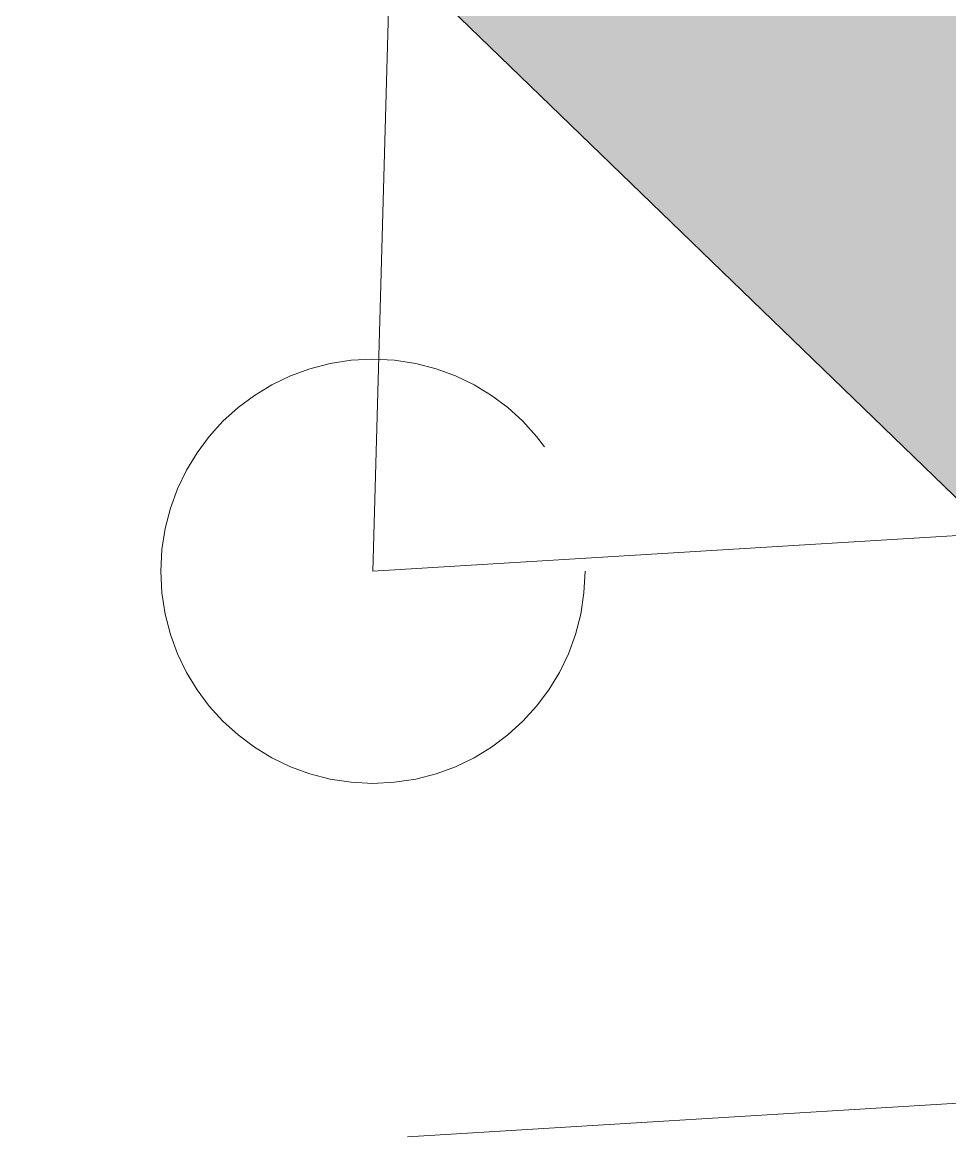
# Model space of a CAD drawing. Header units: metres. Extents: x 0 to 4415, y 1197 to 2590.
# Drawn here: x 1891.894 to 1894.349, y 1306.938 to 1309.889 of the extents above; entities that cross this region are included whole.
import ezdxf

# ---------------------------------------------------------------- set-up
doc = ezdxf.new("R2010")
doc.units = ezdxf.units.M
doc.linetypes.add('AXES', pattern=[2, 1.25, -0.25, 0.25, -0.25])
doc.linetypes.add('CACHE2', pattern=[4.7625, 3.175, -1.5875])
for name, color, linetype, lineweight in [('A_TRAM', 10, 'AXES', 15), ('caché', 20, 'CACHE2', 13), ('gris', 251, 'Continuous', 9)]:
    doc.layers.add(name, color=color, linetype=linetype, lineweight=lineweight)

msp = doc.modelspace()

# ---------------------------------------------------------------- hatches: boundary and pattern name
at = {"layer": 'gris'}
h = msp.add_hatch(dxfattribs=at)
h.set_pattern_fill('AR-HBONE', color=256, scale=0.001)
h.set_pattern_definition([(45, (831.64723, 18.24039), (5e-17, 0.143684098), [0.3048, -0.1016]), (135, (831.71908, 18.31224), (5e-17, 0.143684098), [0.3048, -0.1016])])
h.paths.add_polyline_path([(1914.0623, 1308.7223), (1914.0623, 1309.7242), (1895.8166, 1308.6179), (1892.9056, 1311.4342), (1893.422, 1330.0072), (1892.4216, 1330.0072), (1891.8937, 1311.0217), (1895.4377, 1307.5931)])

# ---------------------------------------------------------------- linework, layer by layer
at = {"layer": 'A_TRAM', "color": 1, "ltscale": 5}
msp.add_lwpolyline([(1892.9056, 1311.4342), (1892.8222, 1308.4354), (1895.8166, 1308.6179)], dxfattribs=at)
at = {"layer": 'caché', "linetype": 'CACHE2'}
msp.add_circle((1892.8222, 1308.4354), 0.5616, dxfattribs=at)
at = {"layer": 'gris'}
msp.add_line((1891.8937, 1311.0217), (1895.4377, 1307.5931), dxfattribs=at)
msp.add_lwpolyline([(1929.7103, 1325.9072), (1933.1815, 1325.9072, -0.419981), (1934.6812, 1324.3777), (1934.4426, 1312.2337, -0.390816), (1931.6257, 1309.2982), (1892.9135, 1306.9381)], format="xyb", dxfattribs=at)

doc.saveas('drawing.dxf')
